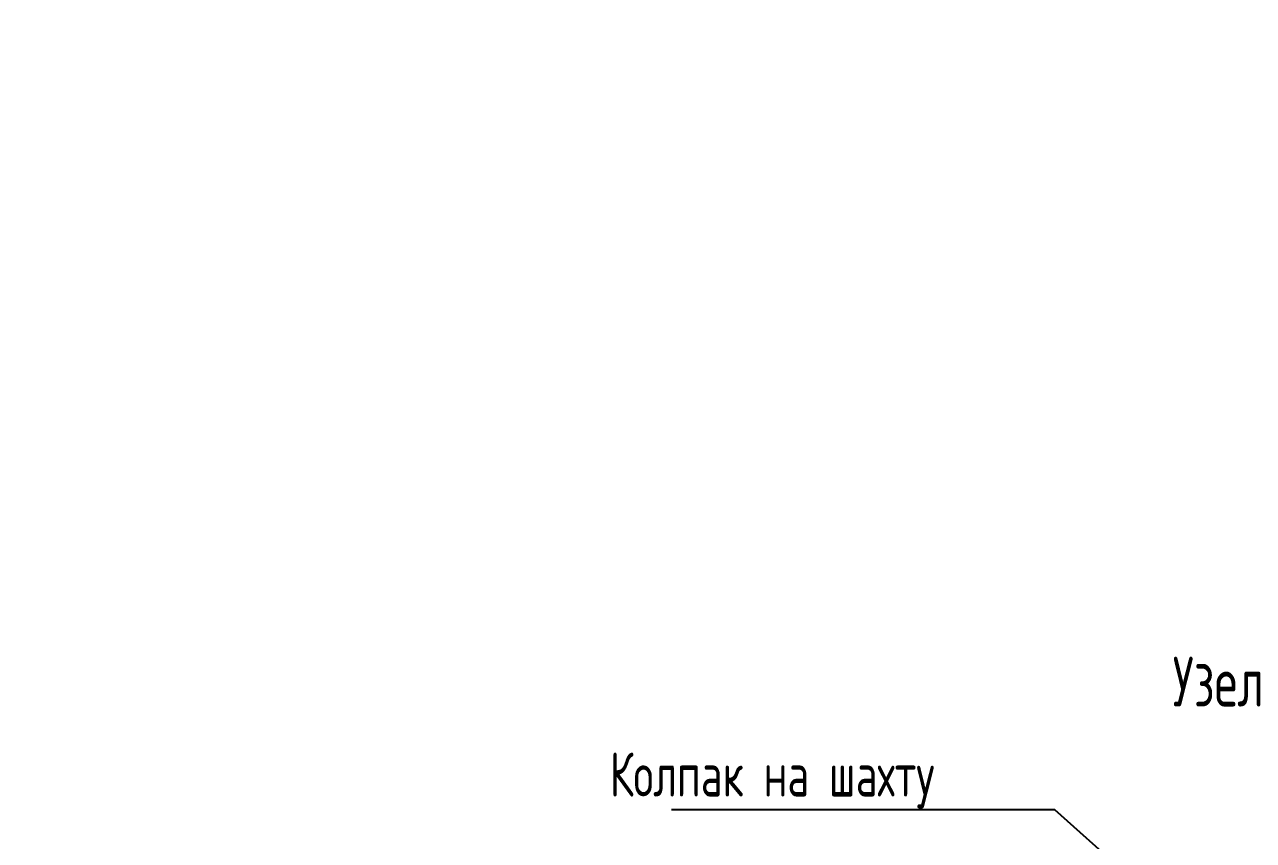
# Model space of a CAD drawing. Header units: millimetres. Extents: x -136099598 to 11807193, y 0 to 779331.
# Drawn here: x 837713 to 839937, y 374345 to 375821 of the extents above; entities that cross this region are included whole.
import ezdxf
from ezdxf import colors
from ezdxf.entities.mleader import LeaderData, LeaderLine
from ezdxf.math import Vec2, Vec3

# ---------------------------------------------------------------- set-up
doc = ezdxf.new("R2010")
doc.units = ezdxf.units.MM
doc.header["$MEASUREMENT"] = 0
doc.layers.get('0').update_dxf_attribs({"color": 250, "lineweight": 9})
doc.layers.add('_0', color=250, linetype='Continuous', lineweight=9)
doc.layers.add('АР_Тонкие', color=250, linetype='Continuous', lineweight=5)
doc.styles.add('ISOCPEUR', font='isocpeur.ttf', dxfattribs={"width": 0.7})

# ---------------------------------------------------------------- blocks, each defined once
blk = doc.blocks.new('УЗЕЛ общий')
at = {"layer": 'АР_Тонкие'}
ml = blk.add_multileader_mtext('Standard', dxfattribs=at)
ml.set_content('\\pxqlsm1;Оконный блок из ПВХ профиля армированного (толщина профиля не менее 70 мм). Профиль ламинированный с двух сторон по RAL 7016.', color=256, style='ISOCPEUR')
ml.set_leader_properties()
ml.build(insert=Vec2(0, 0))
ml.multileader.update_dxf_attribs({"text_left_attachment_type": 6, "text_right_attachment_type": 6, "dogleg_length": 100, "arrow_head_size": 13.71})
ctx = ml.context
ctx.base_point, ctx.char_height, ctx.arrow_head_size, ctx.landing_gap_size, ctx.plane_origin, ctx.plane_x_axis = Vec3(465.06, -740.18), 13.71091, 13.71, 1.37, Vec3(-543.2, -1488.31), Vec3(-1, 0)
ctx.left_attachment, ctx.right_attachment = 6, 6
notes = []
notes.append((ctx, [(1, (1, 1, 0), (470.55, -740.18), (-1, 0), 5.48, [(0, [(601.11, -745.91)], 0, [])])]))
ctx.mtext.insert, ctx.mtext.width, ctx.mtext.defined_height, ctx.mtext.flow_direction = Vec3(48.6, -722.36), 415.2479, 107.1, 5
ml = blk.add_multileader_mtext('Standard', dxfattribs=at)
ml.set_content('\\pxsm1,ql;Герметик', color=256, style='ISOCPEUR')
ml.set_leader_properties()
ml.build(insert=Vec2(0, 0))
ml.multileader.update_dxf_attribs({"text_left_attachment_type": 6, "text_right_attachment_type": 6, "dogleg_length": 100, "arrow_head_size": 13.71})
ctx = ml.context
ctx.base_point, ctx.char_height, ctx.arrow_head_size, ctx.landing_gap_size, ctx.plane_origin, ctx.plane_x_axis = Vec3(513.93, -789.01), 13.7109, 13.71, 1.37, Vec3(-822.15, -1577.03), Vec3(-1, 0)
ctx.left_attachment, ctx.right_attachment = 6, 6
notes.append((ctx, [(1, (1, 1, 0), (519.42, -789.01), (-1, 0), 5.48, [(0, [(567.76, -890.5)], 0, [])])]))
ctx.mtext.insert, ctx.mtext.width, ctx.mtext.defined_height, ctx.mtext.flow_direction = Vec3(457.85, -771.19), 269.5573, 36.25, 5
for ctx, leaders in notes:
    for number, flags, end, landing, length, lines in leaders:
        leader = LeaderData()
        leader.index, (leader.has_last_leader_line, leader.has_dogleg_vector, leader.attachment_direction) = number, flags
        leader.last_leader_point, leader.dogleg_vector, leader.dogleg_length = Vec3(end), Vec3(landing), length
        for number, points, colour, breaks in lines:
            line = LeaderLine()
            line.index, line.vertices, line.color, line.breaks = number, Vec3.list(points), colors.encode_raw_color(colour), breaks
            leader.lines.append(line)
        ctx.leaders.append(leader)

msp = doc.modelspace()

# ---------------------------------------------------------------- block references
at = {"layer": '_0', "xscale": 18.233658215449, "yscale": 18.233658215449, "zscale": 18.233658215449}
msp.add_blockref('УЗЕЛ общий', (794076.627, 388966.184), dxfattribs=at)

# ---------------------------------------------------------------- texts
at = {"insert": (839790.995, 374677.185), "char_height": 120, "width": 1628.87243, "attachment_point": 1, "style": 'ISOCPEUR'}
msp.add_mtext('{\\H0.75x;Узел 4.}', dxfattribs=at)

# ---------------------------------------------------------------- leaders
ml = msp.add_multileader_mtext('Standard')
ml.set_content('Колпак на шахту', color=256, style='ISOCPEUR')
ml.set_leader_properties()
ml.build(insert=Vec2(0, 0))
ml.multileader.update_dxf_attribs({"text_left_attachment_type": 5, "text_right_attachment_type": 6, "dogleg_length": 60.192, "arrow_head_size": 100})
ctx = ml.context
ctx.base_point, ctx.char_height, ctx.arrow_head_size, ctx.landing_gap_size, ctx.plane_origin = Vec3(838898.899, 374400.393), 80, 100, 4, Vec3(842113.481, 379887.399)
ctx.left_attachment, ctx.right_attachment = 5, 6
notes = []
notes.append((ctx, [(1, (1, 1, 0), (839577.491, 374400.393), (-1, 0), 60.192, [(0, [(839842.677, 374164.365)], 0, [])])]))
ctx.mtext.insert, ctx.mtext.width, ctx.mtext.defined_height, ctx.mtext.flow_direction = Vec3(838772.099, 374504.393), 1599.42902, 136.898, 5
for ctx, leaders in notes:
    for number, flags, end, landing, length, lines in leaders:
        leader = LeaderData()
        leader.index, (leader.has_last_leader_line, leader.has_dogleg_vector, leader.attachment_direction) = number, flags
        leader.last_leader_point, leader.dogleg_vector, leader.dogleg_length = Vec3(end), Vec3(landing), length
        for number, points, colour, breaks in lines:
            line = LeaderLine()
            line.index, line.vertices, line.color, line.breaks = number, Vec3.list(points), colors.encode_raw_color(colour), breaks
            leader.lines.append(line)
        ctx.leaders.append(leader)

doc.saveas('drawing.dxf')
